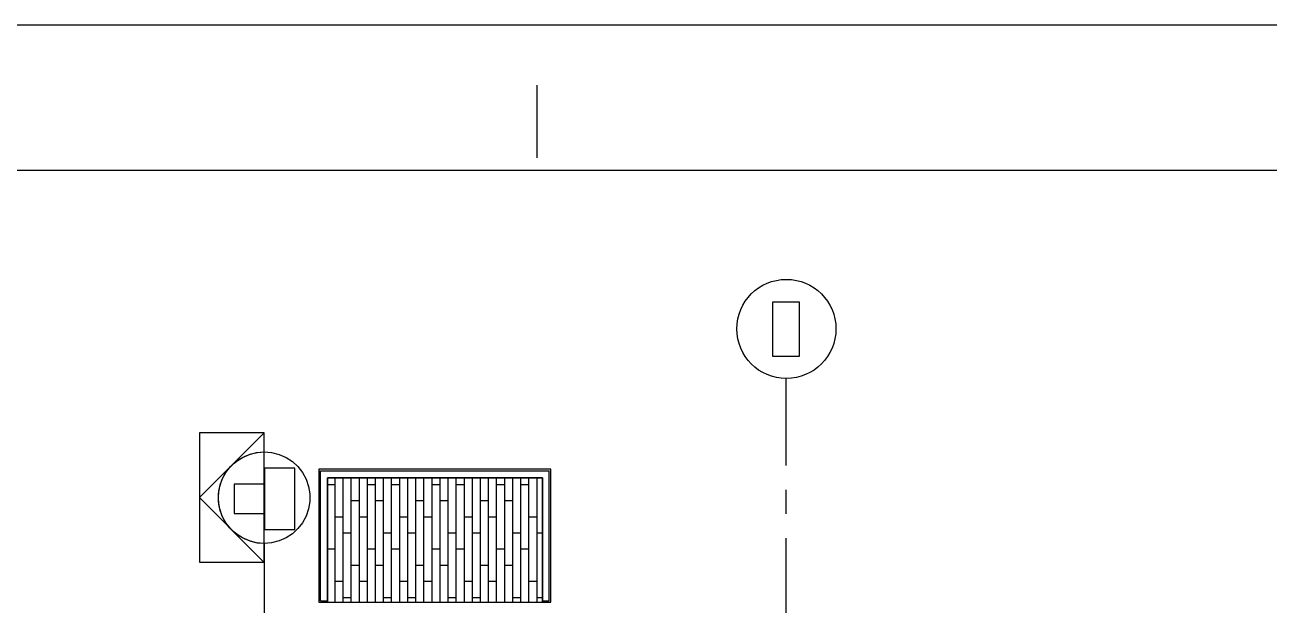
# Model space of a CAD drawing. Extents: x 0 to 3024, y 0 to 2160.
# Drawn here: x 304.7 to 767, y 1944.4 to 2160 of the extents above; entities that cross this region are included whole.
import ezdxf

# ---------------------------------------------------------------- set-up
doc = ezdxf.new("R2010")
doc.units = 0
doc.layers.add('CTR-1st_Phase-Structure_S213-THIRD_FLOOR_FRAMING_PLAN', color=7, linetype='CONTINUOUS')

msp = doc.modelspace()

# ---------------------------------------------------------------- linework, layer by layer
at = {"layer": 'CTR-1st_Phase-Structure_S213-THIRD_FLOOR_FRAMING_PLAN', "color": 7}
for points in [[(0, 2160), (3023.999924, 2160)], [(494.999988, 2110.560001), (494.999988, 2137.560001)], [(53.999999, 2106.060001), (2969.999926, 2106.060001)], [(393.65999, 2001.300004), (393.65999, 2008.380004), (369.599991, 1984.320004), (393.65999, 1960.260005), (393.65999, 1967.280005), (390.83999, 1967.520005), (388.13999, 1968.240005), (385.55999, 1969.380005), (383.21999, 1970.880005), (381.11999, 1972.800005), (379.379991, 1975.020005), (378.059991, 1977.480005), (377.159991, 1980.120004), (376.679991, 1982.880004), (376.679991, 1985.700004), (377.159991, 1988.460004), (378.059991, 1991.160004), (379.379991, 1993.620004), (381.11999, 1995.840004), (383.21999, 1997.760004), (385.55999, 1999.260004), (388.13999, 2000.400004), (390.83999, 2001.060004), (393.65999, 2001.300004), (396.41999, 2001.060004), (399.17999, 2000.400004), (401.75999, 1999.260004), (404.09999, 1997.760004), (406.13999, 1995.840004), (407.87999, 1993.620004), (409.19999, 1991.160004), (410.09999, 1988.460004), (410.57999, 1985.700004), (410.57999, 1982.880004), (410.09999, 1980.120004), (409.19999, 1977.480005), (407.87999, 1975.020005), (406.13999, 1972.800005), (404.09999, 1970.880005), (401.75999, 1969.380005), (399.17999, 1968.240005), (396.41999, 1967.520005), (393.65999, 1967.280005)], [(413.99999, 1994.880004), (413.99999, 1945.500005), (414.59999, 1945.500005), (417.17999, 1945.500005), (417.17999, 1946.040005), (417.17999, 1991.700004)], [(417.17999, 1994.880004), (414.59999, 1994.880004), (413.99999, 1994.880004)], [(414.59999, 1994.280004), (417.17999, 1994.280004), (496.979988, 1994.280004), (499.559988, 1994.280004)], [(414.59999, 1946.040005), (414.59999, 1994.280004)], [(496.979988, 1994.880004), (417.17999, 1994.880004)], [(496.979988, 1991.700004), (496.979988, 1946.040005), (496.979988, 1945.500005), (499.559988, 1945.500005), (500.159987, 1945.500005), (500.159987, 1994.880004), (499.559988, 1994.880004), (496.979988, 1994.880004)], [(499.559988, 1946.040005), (499.559988, 1994.280004)], [(417.17999, 1991.700004), (496.979988, 1991.700004)], [(393.65999, 1967.280005), (393.65999, 1890.780007)], [(414.59999, 1946.040005), (417.17999, 1946.040005)], [(496.979988, 1946.040005), (499.559988, 1946.040005)], [(414.59999, 1945.500005), (499.559988, 1945.500005)]]:
    msp.add_lwpolyline(points, dxfattribs=at)
for points in [[(582.539985, 2056.980003), (582.539985, 2036.940003), (592.499985, 2036.940003), (592.499985, 2056.980003)], [(369.599991, 2008.380004), (369.599991, 1960.320005), (393.65999, 1960.320005), (393.65999, 2008.380004)], [(369.599991, 1984.320004), (393.65999, 1960.260005), (393.65999, 1967.280005), (391.19999, 1967.460005), (388.85999, 1968.000005), (386.57999, 1968.840005), (384.41999, 1969.980005), (382.49999, 1971.480005), (380.75999, 1973.160005), (379.319991, 1975.140005), (378.179991, 1977.240005), (377.339991, 1979.520005), (376.799991, 1981.860004), (376.619991, 1984.320004), (376.799991, 1986.720004), (377.339991, 1989.120004), (378.179991, 1991.400004), (379.319991, 1993.500004), (380.75999, 1995.420004), (382.49999, 1997.160004), (384.41999, 1998.600004), (386.57999, 1999.800004), (388.85999, 2000.640004), (391.19999, 2001.120004), (393.65999, 2001.300004), (393.65999, 2008.380004)], [(393.71999, 1995.300004), (393.71999, 1972.440005), (404.99999, 1972.440005), (404.99999, 1995.300004)], [(382.49999, 1989.300004), (382.49999, 1978.440005), (393.71999, 1978.440005), (393.71999, 1989.300004)], [(417.17999, 1991.700004), (417.17999, 1945.500005), (496.979988, 1945.500005), (496.979988, 1991.700004)]]:
    msp.add_lwpolyline(points, close=True, dxfattribs=at)
at = {"layer": 'CTR-1st_Phase-Structure_S213-THIRD_FLOOR_FRAMING_PLAN', "color": 1}
msp.add_lwpolyline([(606.059985, 2047.020003)], close=True, dxfattribs=at)
for points in [[(587.579985, 1996.260004), (587.579985, 2028.600003)], [(419.99999, 1989.120004), (417.17999, 1989.120004)], [(419.99999, 1945.500005), (419.99999, 1991.700004)], [(422.999989, 1945.500005), (422.999989, 1991.700004)], [(425.999989, 1945.500005), (425.999989, 1991.700004)], [(428.999989, 1945.500005), (428.999989, 1991.700004)], [(431.999989, 1945.500005), (431.999989, 1991.700004)], [(434.999989, 1989.120004), (431.999989, 1989.120004)], [(434.999989, 1945.500005), (434.999989, 1991.700004)], [(437.999989, 1945.500005), (437.999989, 1991.700004)], [(440.999989, 1945.500005), (440.999989, 1991.700004)], [(443.999989, 1989.120004), (440.999989, 1989.120004)], [(443.999989, 1945.500005), (443.999989, 1991.700004)], [(446.999989, 1945.500005), (446.999989, 1991.700004)], [(449.999989, 1945.500005), (449.999989, 1991.700004)], [(452.999989, 1945.500005), (452.999989, 1991.700004)], [(455.999989, 1945.500005), (455.999989, 1991.700004)], [(458.999989, 1989.120004), (455.999989, 1989.120004)], [(458.999989, 1945.500005), (458.999989, 1991.700004)], [(461.999988, 1945.500005), (461.999988, 1991.700004)], [(464.999988, 1945.500005), (464.999988, 1991.700004)], [(467.999988, 1989.120004), (464.999988, 1989.120004)], [(467.999988, 1945.500005), (467.999988, 1991.700004)], [(470.999988, 1945.500005), (470.999988, 1991.700004)], [(473.999988, 1945.500005), (473.999988, 1991.700004)], [(476.999988, 1945.500005), (476.999988, 1991.700004)], [(479.999988, 1945.500005), (479.999988, 1991.700004)], [(482.999988, 1989.120004), (479.999988, 1989.120004)], [(482.999988, 1945.500005), (482.999988, 1991.700004)], [(485.999988, 1945.500005), (485.999988, 1991.700004)], [(488.999988, 1945.500005), (488.999988, 1991.700004)], [(491.999988, 1989.120004), (488.999988, 1989.120004)], [(491.999988, 1945.500005), (491.999988, 1991.700004)], [(494.999988, 1945.500005), (494.999988, 1991.700004)], [(428.999989, 1983.120004), (425.999989, 1983.120004)], [(437.999989, 1983.120004), (434.999989, 1983.120004)], [(452.999989, 1983.120004), (449.999989, 1983.120004)], [(461.999988, 1983.120004), (458.999989, 1983.120004)], [(476.999988, 1983.120004), (473.999988, 1983.120004)], [(485.999988, 1983.120004), (482.999988, 1983.120004)], [(587.579985, 1978.260005), (587.579985, 1987.260004)], [(422.999989, 1977.120005), (419.99999, 1977.120005)], [(431.999989, 1977.120005), (428.999989, 1977.120005)], [(446.999989, 1977.120005), (443.999989, 1977.120005)], [(455.999989, 1977.120005), (452.999989, 1977.120005)], [(470.999988, 1977.120005), (467.999988, 1977.120005)], [(479.999988, 1977.120005), (476.999988, 1977.120005)], [(494.999988, 1977.120005), (491.999988, 1977.120005)], [(425.999989, 1971.120005), (422.999989, 1971.120005)], [(440.999989, 1971.120005), (437.999989, 1971.120005)], [(449.999989, 1971.120005), (446.999989, 1971.120005)], [(464.999988, 1971.120005), (461.999988, 1971.120005)], [(473.999988, 1971.120005), (470.999988, 1971.120005)], [(488.999988, 1971.120005), (485.999988, 1971.120005)], [(496.979988, 1971.120005), (494.999988, 1971.120005)], [(587.579985, 1933.260006), (587.579985, 1969.260005)], [(419.99999, 1965.120005), (417.17999, 1965.120005)], [(434.999989, 1965.120005), (431.999989, 1965.120005)], [(443.999989, 1965.120005), (440.999989, 1965.120005)], [(458.999989, 1965.120005), (455.999989, 1965.120005)], [(467.999988, 1965.120005), (464.999988, 1965.120005)], [(482.999988, 1965.120005), (479.999988, 1965.120005)], [(491.999988, 1965.120005), (488.999988, 1965.120005)], [(428.999989, 1959.120005), (425.999989, 1959.120005)], [(437.999989, 1959.120005), (434.999989, 1959.120005)], [(452.999989, 1959.120005), (449.999989, 1959.120005)], [(461.999988, 1959.120005), (458.999989, 1959.120005)], [(476.999988, 1959.120005), (473.999988, 1959.120005)], [(485.999988, 1959.120005), (482.999988, 1959.120005)], [(422.999989, 1953.120005), (419.99999, 1953.120005)], [(431.999989, 1953.120005), (428.999989, 1953.120005)], [(446.999989, 1953.120005), (443.999989, 1953.120005)], [(455.999989, 1953.120005), (452.999989, 1953.120005)], [(470.999988, 1953.120005), (467.999988, 1953.120005)], [(479.999988, 1953.120005), (476.999988, 1953.120005)], [(494.999988, 1953.120005), (491.999988, 1953.120005)], [(425.999989, 1947.120005), (422.999989, 1947.120005)], [(440.999989, 1947.120005), (437.999989, 1947.120005)], [(449.999989, 1947.120005), (446.999989, 1947.120005)], [(464.999988, 1947.120005), (461.999988, 1947.120005)], [(473.999988, 1947.120005), (470.999988, 1947.120005)], [(488.999988, 1947.120005), (485.999988, 1947.120005)], [(496.979988, 1947.120005), (494.999988, 1947.120005)]]:
    msp.add_lwpolyline(points, dxfattribs=at)
for points in [[(569.219986, 2047.020003), (569.219986, 2057.220003), (577.439986, 2065.440002), (587.639985, 2065.440002)], [(587.639985, 2065.440002), (597.779985, 2065.440002), (606.059985, 2057.220003), (606.059985, 2047.020003)], [(587.639985, 2028.600003), (577.439986, 2028.600003), (569.219986, 2036.880003), (569.219986, 2047.020003)], [(606.059985, 2047.020003), (606.059985, 2036.880003), (597.779985, 2028.600003), (587.639985, 2028.600003)]]:
    msp.add_open_spline(points, degree=3, dxfattribs=at)

doc.saveas('drawing.dxf')
